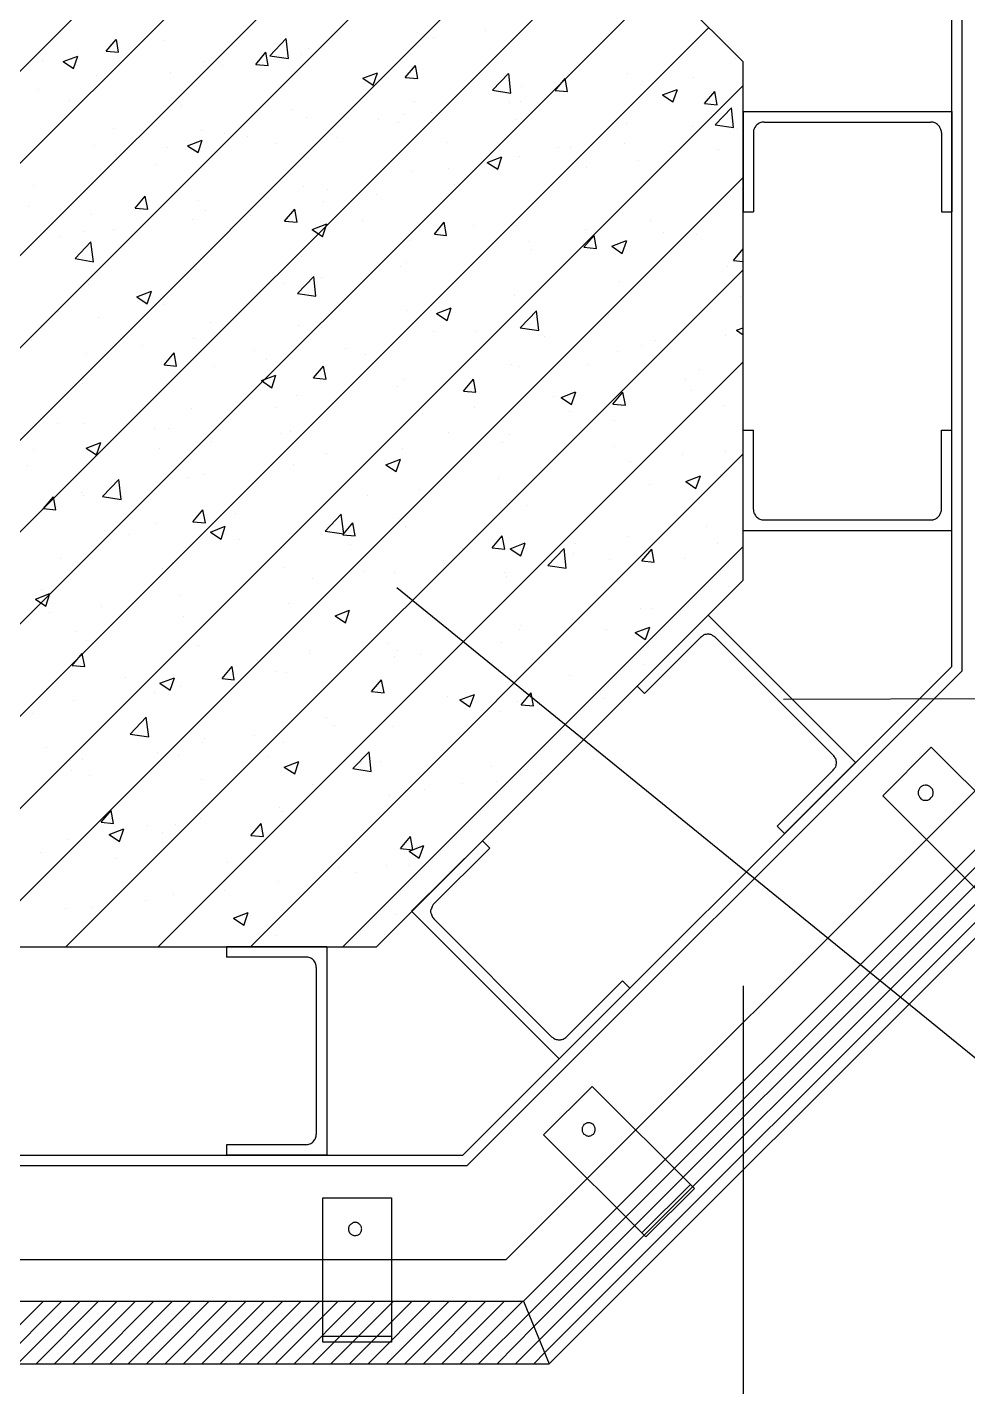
# Model space of a CAD drawing. Header units: metres. Extents: x 0 to 420, y 0 to 297.
# Drawn here: x 219.28 to 246.33, y 219.86 to 258.98 of the extents above; entities that cross this region are included whole.
import ezdxf

# ---------------------------------------------------------------- set-up
doc = ezdxf.new("R2010")
doc.units = ezdxf.units.M

msp = doc.modelspace()

# ---------------------------------------------------------------- linework, layer by layer
for p, q in [((239.87, 257.98), (229.32, 268.52)), ((204.14, 242.79), (229.6, 268.25)), ((205.47, 241.47), (230.93, 266.92)), ((206.8, 240.14), (232.25, 265.6)), ((208.12, 238.81), (233.58, 264.27)), ((209.45, 237.49), (234.9, 262.94)), ((210.77, 236.16), (236.23, 261.62)), ((246.17, 240.46), (246.17, 260.59)), ((212.1, 234.84), (237.55, 260.29)), ((245.87, 240.58), (245.87, 260.47)), ((213.42, 233.51), (238.88, 258.97)), ((221.55, 258.29), (221.83, 258.63)), ((221.9, 258.26), (221.84, 258.63)), ((226.25, 258.16), (226.72, 258.65)), ((226.79, 258.08), (226.72, 258.65)), ((230.5, 258.83), (230.5, 258.83)), ((230.96, 258.69), (230.96, 258.69)), ((232.47, 258.89), (232.47, 258.89)), ((221.55, 258.29), (221.9, 258.26)), ((223.21, 258.61), (223.21, 258.61)), ((225.85, 257.91), (226.14, 258.26)), ((226.21, 257.88), (226.14, 258.26)), ((227.38, 258.38), (227.38, 258.38)), ((219.71, 258.01), (219.71, 258.01)), ((220.31, 257.99), (220.73, 258.15)), ((220.31, 257.99), (220.61, 257.79)), ((220.61, 257.79), (220.73, 258.15)), ((224.35, 258), (224.35, 258)), ((224.9, 257.89), (224.9, 257.89)), ((225.85, 257.91), (226.21, 257.88)), ((226.25, 258.16), (226.79, 258.08)), ((227.17, 258.19), (227.17, 258.19)), ((230.15, 257.53), (230.44, 257.88)), ((230.51, 257.5), (230.44, 257.88)), ((239.65, 258.09), (239.65, 258.09)), ((239.87, 243.07), (239.87, 257.98)), ((221.27, 257.58), (221.27, 257.58)), ((223.4, 257.69), (223.4, 257.69)), ((228.93, 257.51), (229.35, 257.67)), ((228.93, 257.51), (229.23, 257.31)), ((229.23, 257.31), (229.35, 257.67)), ((230.15, 257.53), (230.51, 257.5)), ((232.66, 257.17), (233.12, 257.65)), ((233.19, 257.08), (233.13, 257.65)), ((234.46, 257.16), (234.75, 257.5)), ((234.82, 257.13), (234.75, 257.5)), ((236.54, 257.64), (236.54, 257.64)), ((238.45, 257.52), (238.45, 257.52)), ((215.09, 232.52), (239.87, 257.3)), ((219.61, 257.2), (219.61, 257.2)), ((232.66, 257.17), (233.19, 257.08)), ((233.5, 257.26), (233.5, 257.26)), ((234.46, 257.16), (234.82, 257.13)), ((236.95, 257.32), (236.95, 257.32)), ((236.96, 257.43), (236.96, 257.43)), ((237.55, 257.03), (237.97, 257.19)), ((237.85, 256.82), (237.98, 257.19)), ((238.76, 256.78), (239.05, 257.13)), ((239.12, 256.75), (239.05, 257.13)), ((220.5, 256.88), (220.5, 256.88)), ((223.7, 256.74), (223.7, 256.74)), ((230.42, 256.83), (230.42, 256.83)), ((233.16, 256.82), (233.16, 256.82)), ((233.46, 256.83), (233.46, 256.83)), ((237.55, 257.03), (237.85, 256.83)), ((238.76, 256.78), (239.12, 256.75)), ((239.06, 256.17), (239.53, 256.66)), ((239.59, 256.09), (239.53, 256.66)), ((226.9, 256.6), (226.9, 256.6)), ((227.31, 256.38), (227.31, 256.38)), ((229.39, 256.32), (229.39, 256.32)), ((230.11, 256.47), (230.11, 256.47)), ((230.89, 256.52), (230.89, 256.52)), ((233.31, 256.33), (233.31, 256.33)), ((239.87, 256.55), (245.87, 256.55)), ((239.87, 256.55), (239.87, 253.67)), ((245.87, 256.55), (245.87, 253.67)), ((221.76, 256.07), (221.76, 256.07)), ((224.28, 256), (224.28, 256)), ((224.96, 255.93), (224.96, 255.93)), ((229.96, 256.23), (229.96, 256.23)), ((236.51, 256.2), (236.51, 256.2)), ((238.4, 256.12), (238.4, 256.12)), ((239.06, 256.17), (239.59, 256.09)), ((239.58, 256.09), (239.58, 256.09)), ((239.71, 256.06), (239.71, 256.06)), ((240.17, 255.95), (240.17, 253.67)), ((240.47, 256.25), (245.27, 256.25)), ((245.57, 255.95), (245.57, 253.67)), ((221.2, 255.58), (221.2, 255.58)), ((223.32, 255.53), (223.32, 255.53)), ((223.89, 255.57), (224.31, 255.73)), ((223.89, 255.57), (224.19, 255.37)), ((224.19, 255.37), (224.31, 255.73)), ((225.6, 255.83), (225.6, 255.83)), ((226.46, 255.63), (226.46, 255.63)), ((228.17, 255.8), (228.17, 255.8)), ((231.37, 255.66), (231.37, 255.66)), ((234.57, 255.53), (234.57, 255.53)), ((234.9, 255.51), (234.9, 255.51)), ((236.46, 255.64), (236.46, 255.64)), ((221.82, 255.33), (221.82, 255.33)), ((232.51, 255.09), (232.93, 255.25)), ((232.51, 255.09), (232.81, 254.89)), ((232.81, 254.89), (232.93, 255.25)), ((233.43, 255.26), (233.43, 255.26)), ((236.87, 255.15), (236.87, 255.15)), ((237.78, 255.39), (237.78, 255.39)), ((239.15, 255.45), (239.15, 255.45)), ((222.96, 255.03), (222.96, 255.03)), ((230.35, 254.84), (230.35, 254.84)), ((231.4, 254.91), (231.4, 254.91)), ((235.37, 254.95), (235.37, 254.95)), ((217.74, 232.52), (239.87, 254.65)), ((219.46, 254.43), (219.46, 254.43)), ((227.23, 254.39), (227.23, 254.39)), ((227.9, 254.31), (227.9, 254.31)), ((231.58, 254.45), (231.58, 254.45)), ((222.38, 253.77), (222.67, 254.12)), ((222.74, 253.74), (222.67, 254.12)), ((224.2, 254), (224.2, 254)), ((227.81, 253.96), (227.81, 253.96)), ((229.31, 254.16), (229.31, 254.16)), ((239.51, 254.1), (239.51, 254.1)), ((219.3, 253.83), (219.3, 253.83)), ((221.12, 253.58), (221.12, 253.58)), ((222.38, 253.77), (222.74, 253.74)), ((222.51, 253.69), (222.51, 253.69)), ((224.4, 253.71), (224.4, 253.71)), ((225.71, 253.56), (225.71, 253.56)), ((226.68, 253.4), (226.97, 253.74)), ((227.04, 253.37), (226.97, 253.74)), ((236.39, 253.65), (236.39, 253.65)), ((239.87, 253.67), (240.17, 253.67)), ((245.57, 253.67), (245.87, 253.67)), ((221.75, 253.16), (221.75, 253.16)), ((224.02, 253.46), (224.02, 253.46)), ((226.68, 253.4), (227.04, 253.37)), ((227.47, 253.16), (227.89, 253.32)), ((227.47, 253.16), (227.77, 252.96)), ((227.77, 252.95), (227.89, 253.32)), ((228.91, 253.42), (228.91, 253.42)), ((230.99, 253.02), (231.27, 253.37)), ((231.34, 252.99), (231.27, 253.37)), ((232.11, 253.28), (232.11, 253.28)), ((233.36, 253.26), (233.36, 253.26)), ((235.32, 253.15), (235.32, 253.15)), ((237.19, 253.41), (237.19, 253.41)), ((220.24, 252.96), (220.24, 252.96)), ((220.65, 252.32), (221.11, 252.8)), ((220.9, 253.11), (220.9, 253.11)), ((221.18, 252.23), (221.11, 252.8)), ((230.28, 252.84), (230.28, 252.84)), ((230.99, 253.02), (231.34, 252.99)), ((233.69, 252.81), (233.69, 252.81)), ((235.29, 252.65), (235.58, 252.99)), ((235.29, 252.78), (235.29, 252.78)), ((235.65, 252.61), (235.58, 252.99)), ((236.09, 252.68), (236.51, 252.84)), ((236.39, 252.47), (236.52, 252.84)), ((237.57, 253.08), (237.57, 253.08)), ((238.52, 253.01), (238.52, 253.01)), ((227.16, 252.39), (227.16, 252.39)), ((233.79, 252.59), (233.79, 252.59)), ((235.29, 252.65), (235.65, 252.61)), ((236.09, 252.68), (236.39, 252.47)), ((239.59, 252.27), (239.87, 252.6)), ((220.39, 232.52), (239.87, 252)), ((220.65, 252.32), (221.18, 252.23)), ((224.13, 252.01), (224.13, 252.01)), ((230, 252.09), (230, 252.09)), ((230.19, 252.21), (230.19, 252.21)), ((239.43, 252.1), (239.43, 252.1)), ((239.59, 252.27), (239.87, 252.24)), ((221.05, 251.58), (221.05, 251.58)), ((226.23, 251.59), (226.23, 251.59)), ((226.69, 251.61), (226.69, 251.61)), ((227.05, 251.32), (227.52, 251.81)), ((227.58, 251.24), (227.52, 251.81)), ((227.73, 251.79), (227.73, 251.79)), ((236.32, 251.65), (236.32, 251.65)), ((222.43, 251.22), (222.85, 251.38)), ((222.43, 251.22), (222.73, 251.02)), ((222.73, 251.02), (222.85, 251.38)), ((227.05, 251.32), (227.58, 251.24)), ((233.29, 251.26), (233.29, 251.26)), ((239.78, 251.22), (239.78, 251.22)), ((220.17, 250.79), (220.17, 250.79)), ((222.44, 251.09), (222.44, 251.09)), ((223.19, 251.01), (223.19, 251.01)), ((230.2, 250.84), (230.2, 250.84)), ((231.05, 250.74), (231.47, 250.9)), ((231.35, 250.54), (231.47, 250.9)), ((233.45, 250.33), (233.92, 250.82)), ((233.99, 250.25), (233.92, 250.82)), ((219.69, 250.41), (219.69, 250.41)), ((221.34, 250.62), (221.34, 250.62)), ((224.54, 250.49), (224.54, 250.49)), ((231.05, 250.74), (231.35, 250.54)), ((233.72, 250.42), (233.72, 250.42)), ((235.99, 250.72), (235.99, 250.72)), ((224.06, 250.01), (224.06, 250.01)), ((227.09, 250.39), (227.09, 250.39)), ((227.74, 250.35), (227.74, 250.35)), ((230.95, 250.22), (230.95, 250.22)), ((232.21, 250.22), (232.21, 250.22)), ((233.45, 250.33), (233.99, 250.25)), ((234.15, 250.08), (234.15, 250.08)), ((239.36, 250.1), (239.36, 250.1)), ((239.68, 250.26), (239.87, 250.33)), ((239.68, 250.26), (239.87, 250.13)), ((219.4, 249.95), (219.4, 249.95)), ((222.6, 249.82), (222.6, 249.82)), ((225.81, 249.68), (225.81, 249.68)), ((228.42, 249.72), (228.42, 249.72)), ((236.24, 249.65), (236.24, 249.65)), ((236.94, 249.83), (236.94, 249.83)), ((237.35, 249.95), (237.35, 249.95)), ((220.98, 249.59), (220.98, 249.59)), ((223.04, 232.52), (239.87, 249.35)), ((223.21, 249.26), (223.5, 249.61)), ((223.21, 249.26), (223.57, 249.23)), ((223.57, 249.23), (223.5, 249.61)), ((226.15, 249.42), (226.15, 249.42)), ((227.51, 248.89), (227.8, 249.23)), ((227.87, 248.85), (227.8, 249.23)), ((229.01, 249.55), (229.01, 249.55)), ((232.21, 249.41), (232.21, 249.41)), ((233.21, 249.27), (233.21, 249.27)), ((233.44, 249.23), (233.44, 249.23)), ((235.41, 249.28), (235.41, 249.28)), ((239.86, 249.34), (239.87, 249.35)), ((239.86, 249.34), (239.87, 249.33)), ((224.65, 249.22), (224.65, 249.22)), ((226.01, 248.81), (226.43, 248.97)), ((226.31, 248.6), (226.43, 248.97)), ((227.51, 248.89), (227.87, 248.85)), ((230.13, 248.84), (230.13, 248.84)), ((231.82, 248.51), (232.11, 248.85)), ((232.18, 248.48), (232.11, 248.85)), ((238.2, 248.85), (238.2, 248.85)), ((238.62, 249.14), (238.62, 249.14)), ((239.7, 249.05), (239.7, 249.05)), ((220.86, 248.73), (220.86, 248.73)), ((226.01, 248.81), (226.31, 248.6)), ((229.94, 248.63), (229.94, 248.63)), ((231.82, 248.51), (232.18, 248.48)), ((234.63, 248.32), (235.05, 248.49)), ((234.93, 248.12), (235.06, 248.49)), ((236.12, 248.13), (236.41, 248.48)), ((236.48, 248.1), (236.41, 248.48)), ((238.38, 248.52), (238.38, 248.52)), ((227.02, 248.39), (227.02, 248.39)), ((232.14, 248.05), (232.14, 248.05)), ((234.41, 248.35), (234.41, 248.35)), ((234.63, 248.32), (234.93, 248.12)), ((236.12, 248.13), (236.48, 248.1)), ((239.29, 248.1), (239.29, 248.1)), ((223.99, 248.01), (223.99, 248.01)), ((226.45, 248.03), (226.45, 248.03)), ((230.64, 247.85), (230.64, 247.85)), ((234.88, 247.92), (234.88, 247.92)), ((220.14, 247.57), (220.14, 247.57)), ((220.9, 247.59), (220.9, 247.59)), ((222.95, 247.43), (222.95, 247.43)), ((223.35, 247.44), (223.35, 247.44)), ((226.55, 247.3), (226.55, 247.3)), ((226.85, 247.36), (226.85, 247.36)), ((231.38, 247.32), (231.38, 247.32)), ((233.14, 247.27), (233.14, 247.27)), ((236.17, 247.65), (236.17, 247.65)), ((239.87, 247.38), (240.17, 247.38)), ((239.87, 244.5), (239.87, 247.38)), ((240.17, 245.1), (240.17, 247.38)), ((245.57, 247.38), (245.87, 247.38)), ((245.57, 245.1), (245.57, 247.38)), ((245.87, 244.5), (245.87, 247.38)), ((220.97, 246.87), (221.39, 247.03)), ((221.27, 246.67), (221.39, 247.03)), ((224.57, 247.06), (224.57, 247.06)), ((229.75, 247.17), (229.75, 247.17)), ((232.96, 247.03), (232.96, 247.03)), ((236.16, 246.9), (236.16, 246.9)), ((219.45, 246.83), (219.45, 246.83)), ((220.97, 246.87), (221.27, 246.67)), ((223.07, 246.86), (223.07, 246.86)), ((225.7, 232.52), (239.87, 246.7)), ((227.88, 246.72), (227.88, 246.72)), ((229.59, 246.39), (230.01, 246.55)), ((229.89, 246.19), (230.01, 246.55)), ((230.06, 246.85), (230.06, 246.85)), ((238.12, 246.68), (238.12, 246.68)), ((239.36, 246.76), (239.36, 246.76)), ((219.28, 246.36), (219.28, 246.36)), ((224.38, 246.12), (224.38, 246.12)), ((226.94, 246.4), (226.94, 246.4)), ((229.59, 246.39), (229.89, 246.19)), ((236.62, 246.48), (236.62, 246.48)), ((239.21, 246.11), (239.21, 246.11)), ((221.44, 245.48), (221.91, 245.96)), ((221.98, 245.39), (221.91, 245.96)), ((223.91, 246.01), (223.91, 246.01)), ((232.83, 245.98), (232.83, 245.98)), ((237.17, 245.82), (237.17, 245.82)), ((238.22, 245.91), (238.64, 246.07)), ((238.22, 245.91), (238.51, 245.71)), ((238.51, 245.71), (238.64, 246.07)), ((219.74, 245.13), (220.03, 245.47)), ((220.1, 245.09), (220.03, 245.47)), ((220.83, 245.59), (220.83, 245.59)), ((220.88, 245.51), (220.88, 245.51)), ((221.44, 245.48), (221.98, 245.39)), ((229.06, 245.49), (229.06, 245.49)), ((230.56, 245.69), (230.56, 245.69)), ((236.1, 245.66), (236.1, 245.66)), ((219.74, 245.13), (220.1, 245.09)), ((224.04, 244.75), (224.33, 245.09)), ((224.4, 244.72), (224.33, 245.09)), ((225.27, 244.99), (225.27, 244.99)), ((227.85, 244.48), (228.31, 244.97)), ((228.38, 244.4), (228.31, 244.97)), ((233.07, 245.27), (233.07, 245.27)), ((233.67, 245.22), (233.67, 245.22)), ((223, 244.69), (223, 244.69)), ((224.04, 244.75), (224.4, 244.72)), ((224.55, 244.45), (224.97, 244.62)), ((224.85, 244.25), (224.97, 244.62)), ((228.35, 244.37), (228.64, 244.72)), ((228.71, 244.34), (228.64, 244.72)), ((229.99, 244.85), (229.99, 244.85)), ((230.17, 244.62), (230.17, 244.62)), ((238.82, 244.61), (238.82, 244.61)), ((240.47, 244.8), (245.27, 244.8)), ((221.49, 244.49), (221.49, 244.49)), ((222.18, 244.37), (222.18, 244.37)), ((224.55, 244.45), (224.85, 244.25)), ((225.38, 244.24), (225.38, 244.24)), ((226.87, 244.4), (226.87, 244.4)), ((227.85, 244.48), (228.38, 244.4)), ((228.35, 244.37), (228.71, 244.34)), ((232.65, 244), (232.94, 244.34)), ((233.01, 243.96), (232.94, 244.34)), ((233.17, 243.97), (233.6, 244.14)), ((236.54, 244.31), (236.54, 244.31)), ((239.87, 244.5), (245.87, 244.5)), ((223.84, 244.02), (223.84, 244.02)), ((226.68, 244.02), (226.68, 244.02)), ((228.35, 232.52), (239.87, 244.04)), ((228.58, 244.1), (228.58, 244.1)), ((231.79, 243.97), (231.79, 243.97)), ((232.65, 244), (233.01, 243.96)), ((233.17, 243.97), (233.47, 243.77)), ((233.47, 243.77), (233.6, 244.13)), ((234.25, 243.49), (234.72, 243.98)), ((234.78, 243.41), (234.72, 243.98)), ((234.99, 243.83), (234.99, 243.83)), ((235.04, 244.12), (235.04, 244.12)), ((236.95, 243.62), (237.24, 243.96)), ((237.31, 243.59), (237.24, 243.96)), ((239.14, 244.11), (239.14, 244.11)), ((220.24, 243.7), (220.24, 243.7)), ((220.76, 243.59), (220.76, 243.59)), ((223.18, 243.41), (223.18, 243.41)), ((223.44, 243.57), (223.44, 243.57)), ((226.65, 243.43), (226.65, 243.43)), ((231.25, 243.62), (231.25, 243.62)), ((234.25, 243.49), (234.78, 243.41)), ((236.02, 243.66), (236.02, 243.66)), ((236.95, 243.62), (237.31, 243.59)), ((238.19, 243.7), (238.19, 243.7)), ((227.48, 243.12), (227.48, 243.12)), ((228.98, 243.32), (228.98, 243.32)), ((229.32, 232.52), (239.87, 243.07)), ((229.85, 243.3), (229.85, 243.3)), ((232.99, 243.28), (232.99, 243.28)), ((233.05, 243.16), (233.05, 243.16)), ((236.26, 243.03), (236.26, 243.03)), ((219.51, 242.52), (219.93, 242.68)), ((219.68, 242.81), (219.68, 242.81)), ((219.81, 242.32), (219.93, 242.68)), ((223.69, 242.62), (223.69, 242.62)), ((247.37, 228.64), (229.91, 242.85)), ((229.91, 242.85), (229.91, 242.85)), ((239.46, 242.89), (239.46, 242.89)), ((219.51, 242.52), (219.81, 242.32)), ((221.42, 242.32), (221.42, 242.32)), ((226.8, 242.4), (226.8, 242.4)), ((228.13, 242.04), (228.55, 242.2)), ((228.43, 241.84), (228.55, 242.2)), ((236.93, 242.24), (236.93, 242.24)), ((237.24, 242.25), (237.24, 242.25)), ((219.91, 242.13), (219.91, 242.13)), ((223.77, 242.02), (223.77, 242.02)), ((228.13, 242.04), (228.43, 241.84)), ((234.97, 241.95), (234.97, 241.95)), ((238.86, 242.06), (236.82, 240.02)), ((238.86, 242.06), (243.1, 237.82)), ((220.69, 241.6), (220.69, 241.6)), ((233.43, 241.64), (233.43, 241.64)), ((233.46, 241.75), (233.46, 241.75)), ((235.95, 241.66), (235.95, 241.66)), ((236.76, 241.56), (237.18, 241.72)), ((236.76, 241.56), (237.05, 241.36)), ((238.64, 241.42), (237.03, 239.81)), ((237.06, 241.36), (237.18, 241.72)), ((239.07, 241.42), (242.46, 238.03)), ((220.98, 241.32), (220.98, 241.32)), ((224.19, 241.19), (224.19, 241.19)), ((227.39, 241.05), (227.39, 241.05)), ((229.67, 241.25), (229.67, 241.25)), ((229.93, 241.04), (229.93, 241.04)), ((232.92, 241.28), (232.92, 241.28)), ((220.57, 240.61), (220.86, 240.96)), ((220.93, 240.58), (220.86, 240.96)), ((225.9, 240.75), (225.9, 240.75)), ((227.4, 240.95), (227.4, 240.95)), ((229.84, 240.86), (229.84, 240.86)), ((230.59, 240.92), (230.59, 240.92)), ((233.8, 240.78), (233.8, 240.78)), ((237, 240.65), (237, 240.65)), ((220.57, 240.61), (220.93, 240.58)), ((222.11, 240.26), (222.11, 240.26)), ((223.09, 240.1), (223.51, 240.26)), ((223.39, 239.9), (223.51, 240.26)), ((224.88, 240.24), (225.17, 240.58)), ((224.88, 240.24), (225.23, 240.2)), ((225.23, 240.2), (225.17, 240.58)), ((226.43, 240.44), (226.43, 240.44)), ((226.72, 240.41), (226.72, 240.41)), ((231.81, 226.52), (245.87, 240.58)), ((231.93, 226.22), (246.17, 240.46)), ((234.86, 240.32), (234.86, 240.32)), ((219.84, 239.96), (219.84, 239.96)), ((223.09, 240.1), (223.39, 239.9)), ((223.69, 240.02), (223.69, 240.02)), ((229.18, 239.86), (229.47, 240.2)), ((229.18, 239.86), (229.54, 239.83)), ((229.54, 239.83), (229.47, 240.2)), ((235.66, 239.88), (235.66, 239.88)), ((236.82, 240.02), (237.03, 239.81)), ((220.61, 239.6), (220.61, 239.6)), ((222.93, 239.83), (222.93, 239.83)), ((231.36, 239.72), (231.36, 239.72)), ((231.72, 239.62), (232.14, 239.78)), ((231.72, 239.62), (232.01, 239.42)), ((232.01, 239.42), (232.14, 239.78)), ((233.39, 239.58), (233.39, 239.58)), ((233.48, 239.48), (233.77, 239.83)), ((233.48, 239.48), (233.84, 239.45)), ((233.84, 239.45), (233.77, 239.83)), ((235.88, 239.66), (235.88, 239.66)), ((241.03, 239.64), (266.88, 239.73)), ((219.43, 239.23), (219.43, 239.23)), ((222.24, 238.64), (222.7, 239.13)), ((222.77, 238.56), (222.7, 239.13)), ((227.87, 239.12), (227.87, 239.12)), ((231.89, 239.38), (231.89, 239.38)), ((232.85, 239.28), (232.85, 239.28)), ((233.05, 223.52), (248.87, 239.34)), ((228.1, 238.89), (228.1, 238.89)), ((229.77, 238.86), (229.77, 238.86)), ((233.55, 222.32), (250.07, 238.84)), ((233.7, 221.96), (250.43, 238.69)), ((222.24, 238.64), (222.77, 238.56)), ((224.32, 238.39), (224.32, 238.39)), ((224.37, 238.52), (224.37, 238.52)), ((225.82, 238.59), (225.82, 238.59)), ((226.65, 238.41), (226.65, 238.41)), ((233.85, 221.59), (250.8, 238.54)), ((234.01, 221.21), (251.18, 238.38)), ((219.82, 238.26), (219.82, 238.26)), ((220.53, 237.89), (220.53, 237.89)), ((220.87, 237.92), (220.87, 237.92)), ((223.02, 238.12), (223.02, 238.12)), ((223.62, 238.02), (223.62, 238.02)), ((226.22, 237.99), (226.22, 237.99)), ((228.64, 237.65), (229.11, 238.13)), ((229.17, 237.56), (229.11, 238.13)), ((234.16, 220.84), (251.55, 238.23)), ((234.29, 220.52), (251.87, 238.1)), ((243.89, 236.86), (245.28, 238.26)), ((245.28, 238.26), (248.22, 235.32)), ((220.54, 237.6), (220.54, 237.6)), ((226.67, 237.69), (227.09, 237.85)), ((226.67, 237.69), (226.97, 237.49)), ((226.97, 237.49), (227.09, 237.85)), ((228.64, 237.65), (229.17, 237.56)), ((229.43, 237.85), (229.43, 237.85)), ((232.63, 237.72), (232.63, 237.72)), ((233.66, 237.62), (233.66, 237.62)), ((234.08, 237.51), (234.08, 237.51)), ((242.46, 237.6), (240.85, 235.99)), ((243.1, 237.82), (241.06, 235.78)), ((221.08, 237.45), (221.08, 237.45)), ((224.28, 237.32), (224.28, 237.32)), ((227.49, 237.18), (227.49, 237.18)), ((231.81, 237.22), (231.81, 237.22)), ((232.77, 237.28), (232.77, 237.28)), ((229.69, 236.86), (229.69, 236.86)), ((230.16, 237.02), (230.16, 237.02)), ((230.31, 237.02), (230.31, 237.02)), ((230.69, 237.05), (230.69, 237.05)), ((246.83, 233.92), (243.89, 236.86)), ((221.4, 236.1), (221.69, 236.44)), ((221.76, 236.07), (221.69, 236.44)), ((226.52, 236.52), (226.52, 236.52)), ((226.58, 236.41), (226.58, 236.41)), ((226.66, 236.42), (226.66, 236.42)), ((221.4, 236.1), (221.76, 236.07)), ((222.74, 236.02), (222.74, 236.02)), ((223.55, 236.03), (223.55, 236.03)), ((224.25, 236.22), (224.25, 236.22)), ((225.71, 235.72), (226, 236.07)), ((226.07, 235.69), (226, 236.07)), ((240.85, 235.99), (241.06, 235.78)), ((220.47, 235.6), (220.47, 235.6)), ((221.63, 235.75), (222.05, 235.91)), ((221.63, 235.75), (221.93, 235.55)), ((221.93, 235.55), (222.05, 235.91)), ((223.16, 235.82), (223.16, 235.82)), ((225.71, 235.72), (226.07, 235.69)), ((230.01, 235.35), (230.3, 235.69)), ((230.37, 235.31), (230.3, 235.69)), ((230.33, 233.54), (232.37, 235.57)), ((232.37, 235.57), (232.58, 235.36)), ((219.66, 235.22), (219.66, 235.22)), ((230.01, 235.35), (230.37, 235.31)), ((230.26, 235.27), (230.68, 235.43)), ((230.26, 235.27), (230.55, 235.07)), ((230.55, 235.07), (230.68, 235.43)), ((230.97, 233.75), (232.58, 235.36)), ((221.83, 235.07), (221.83, 235.07)), ((225.03, 234.94), (225.03, 234.94)), ((228.23, 234.8), (228.23, 234.8)), ((229.62, 234.86), (229.62, 234.86)), ((230.23, 234.85), (230.23, 234.85)), ((226.5, 234.41), (226.5, 234.41)), ((228.73, 234.65), (228.73, 234.65)), ((231.43, 234.67), (231.43, 234.67)), ((223.47, 234.03), (223.47, 234.03)), ((224.94, 234.15), (224.94, 234.15)), ((220.39, 233.61), (220.39, 233.61)), ((221.16, 233.66), (221.16, 233.66)), ((222.67, 233.85), (222.67, 233.85)), ((225.21, 233.34), (225.63, 233.5)), ((225.21, 233.34), (225.51, 233.14)), ((225.51, 233.13), (225.63, 233.5)), ((229.91, 233.44), (229.91, 233.44)), ((230.33, 233.54), (234.58, 229.29)), ((230.97, 233.32), (234.36, 229.93)), ((226.41, 232.84), (226.41, 232.84)), ((229.55, 232.87), (229.55, 232.87)), ((214.41, 232.52), (229.32, 232.52)), ((225.01, 232.52), (225.01, 232.22)), ((227.89, 232.52), (225.01, 232.52)), ((227.89, 232.52), (227.89, 226.52)), ((227.29, 232.22), (225.01, 232.22)), ((227.59, 231.92), (227.59, 227.12)), ((234.58, 229.29), (236.61, 231.33)), ((234.79, 229.93), (236.4, 231.54)), ((236.4, 231.54), (236.61, 231.33)), ((239.87, 231.39), (239.87, 195.09)), ((235.53, 228.5), (234.13, 227.11)), ((238.47, 225.56), (235.53, 228.5)), ((234.13, 227.11), (237.07, 224.17)), ((225.01, 226.82), (225.01, 226.52)), ((227.29, 226.82), (225.01, 226.82)), ((211.8, 226.22), (231.93, 226.22)), ((211.93, 226.52), (231.81, 226.52)), ((227.89, 226.52), (225.01, 226.52)), ((236.95, 224.29), (238.35, 225.68)), ((237.07, 224.17), (238.47, 225.56)), ((227.78, 221.14), (227.78, 225.29)), ((227.78, 225.29), (229.75, 225.29)), ((229.75, 225.29), (229.75, 221.14)), ((210.68, 223.52), (233.05, 223.52)), ((210.19, 222.32), (233.55, 222.32)), ((217.94, 220.52), (219.74, 222.32)), ((218.47, 220.52), (220.27, 222.32)), ((219, 220.52), (220.8, 222.32)), ((219.53, 220.52), (221.33, 222.32)), ((220.06, 220.52), (221.86, 222.32)), ((220.59, 220.52), (222.39, 222.32)), ((221.12, 220.52), (222.92, 222.32)), ((221.65, 220.52), (223.45, 222.32)), ((222.18, 220.52), (223.98, 222.32)), ((222.71, 220.52), (224.51, 222.32)), ((223.24, 220.52), (225.04, 222.32)), ((223.77, 220.52), (225.57, 222.32)), ((224.3, 220.52), (226.1, 222.32)), ((224.83, 220.52), (226.63, 222.32)), ((225.36, 220.52), (227.16, 222.32)), ((225.89, 220.52), (227.69, 222.32)), ((226.42, 220.52), (228.22, 222.32)), ((226.95, 220.52), (228.75, 222.32)), ((227.48, 220.52), (229.28, 222.32)), ((228.01, 220.52), (229.81, 222.32)), ((228.55, 220.52), (230.35, 222.32)), ((229.08, 220.52), (230.88, 222.32)), ((229.61, 220.52), (231.41, 222.32)), ((230.14, 220.52), (231.94, 222.32)), ((230.67, 220.52), (232.47, 222.32)), ((231.2, 220.52), (233, 222.32)), ((231.73, 220.52), (233.53, 222.32)), ((233.55, 222.32), (234.29, 220.52)), ((232.26, 220.52), (233.7, 221.96)), ((232.79, 220.52), (233.85, 221.59)), ((229.75, 221.3), (227.78, 221.3)), ((229.75, 221.14), (227.78, 221.14)), ((233.32, 220.52), (234.01, 221.21)), ((233.85, 220.52), (234.16, 220.84)), ((209.44, 220.52), (234.29, 220.52))]:
    msp.add_line(p, q)
for points in [[(240.47, 256.25), (240.44, 256.25), (240.41, 256.25), (240.38, 256.24), (240.35, 256.23), (240.33, 256.22), (240.3, 256.2), (240.28, 256.18), (240.25, 256.16), (240.23, 256.14), (240.22, 256.12), (240.2, 256.09), (240.19, 256.07), (240.18, 256.04), (240.17, 256.01), (240.17, 255.98), (240.17, 255.95), (240.17, 255.95)], [(245.57, 255.95), (245.57, 255.98), (245.56, 256.01), (245.55, 256.04), (245.54, 256.07), (245.53, 256.09), (245.52, 256.12), (245.5, 256.14), (245.48, 256.16), (245.46, 256.18), (245.43, 256.2), (245.41, 256.22), (245.38, 256.23), (245.35, 256.24), (245.33, 256.25), (245.3, 256.25), (245.27, 256.25), (245.27, 256.25)], [(240.17, 245.1), (240.17, 245.07), (240.17, 245.04), (240.18, 245.01), (240.19, 244.98), (240.2, 244.96), (240.22, 244.93), (240.23, 244.91), (240.25, 244.89), (240.28, 244.87), (240.3, 244.85), (240.33, 244.83), (240.35, 244.82), (240.38, 244.81), (240.41, 244.8), (240.44, 244.8), (240.47, 244.8)], [(245.27, 244.8), (245.3, 244.8), (245.33, 244.8), (245.35, 244.81), (245.38, 244.82), (245.41, 244.83), (245.43, 244.85), (245.46, 244.87), (245.48, 244.89), (245.5, 244.91), (245.52, 244.93), (245.53, 244.96), (245.54, 244.98), (245.55, 245.01), (245.56, 245.04), (245.57, 245.07), (245.57, 245.1)], [(239.07, 241.42), (239.05, 241.44), (239.02, 241.46), (239, 241.47), (238.97, 241.49), (238.94, 241.5), (238.91, 241.5), (238.89, 241.51), (238.86, 241.51), (238.83, 241.51), (238.8, 241.5), (238.77, 241.5), (238.74, 241.49), (238.71, 241.47), (238.69, 241.46), (238.67, 241.44), (238.64, 241.42)], [(242.46, 237.6), (242.48, 237.63), (242.5, 237.65), (242.51, 237.67), (242.53, 237.7), (242.54, 237.73), (242.54, 237.76), (242.55, 237.79), (242.55, 237.82), (242.55, 237.84), (242.54, 237.87), (242.54, 237.9), (242.53, 237.93), (242.51, 237.96), (242.5, 237.98), (242.48, 238.01), (242.46, 238.03)], [(245.33, 236.95), (245.33, 236.97), (245.33, 236.99), (245.32, 237.01), (245.32, 237.03), (245.31, 237.05), (245.3, 237.07), (245.28, 237.09), (245.27, 237.1), (245.25, 237.12), (245.24, 237.13), (245.22, 237.14), (245.2, 237.15), (245.18, 237.16), (245.16, 237.16), (245.14, 237.17), (245.12, 237.17), (245.1, 237.17), (245.07, 237.16), (245.05, 237.16), (245.03, 237.15), (245.01, 237.14), (245, 237.13), (244.98, 237.12), (244.96, 237.1), (244.95, 237.09), (244.94, 237.07), (244.93, 237.05), (244.92, 237.03), (244.91, 237.01), (244.9, 236.99), (244.9, 236.97), (244.9, 236.95), (244.9, 236.93), (244.9, 236.91), (244.91, 236.89), (244.92, 236.87), (244.93, 236.85), (244.94, 236.83), (244.95, 236.81), (244.96, 236.8), (244.98, 236.78), (245, 236.77), (245.01, 236.76), (245.03, 236.75), (245.05, 236.74), (245.07, 236.74), (245.1, 236.74), (245.12, 236.74), (245.14, 236.74), (245.16, 236.74), (245.18, 236.74), (245.2, 236.75), (245.22, 236.76), (245.24, 236.77), (245.25, 236.78), (245.27, 236.8), (245.28, 236.81), (245.3, 236.83), (245.31, 236.85), (245.32, 236.87), (245.32, 236.89), (245.33, 236.91), (245.33, 236.93), (245.33, 236.95)], [(230.97, 233.75), (230.95, 233.73), (230.93, 233.7), (230.92, 233.68), (230.91, 233.65), (230.9, 233.62), (230.89, 233.59), (230.88, 233.57), (230.88, 233.54), (230.88, 233.51), (230.89, 233.48), (230.9, 233.45), (230.91, 233.42), (230.92, 233.39), (230.93, 233.37), (230.95, 233.35), (230.97, 233.32), (230.97, 233.32)], [(227.59, 231.92), (227.59, 231.95), (227.59, 231.98), (227.58, 232.01), (227.57, 232.04), (227.56, 232.07), (227.54, 232.09), (227.52, 232.12), (227.5, 232.14), (227.48, 232.16), (227.46, 232.17), (227.43, 232.19), (227.41, 232.2), (227.38, 232.21), (227.35, 232.22), (227.32, 232.22), (227.29, 232.22), (227.29, 232.22)], [(234.36, 229.93), (234.39, 229.91), (234.41, 229.89), (234.43, 229.88), (234.46, 229.86), (234.49, 229.85), (234.52, 229.85), (234.55, 229.84), (234.58, 229.84), (234.61, 229.84), (234.63, 229.85), (234.66, 229.85), (234.69, 229.86), (234.72, 229.88), (234.74, 229.89), (234.77, 229.91), (234.79, 229.93)], [(235.61, 227.26), (235.61, 227.28), (235.61, 227.3), (235.6, 227.32), (235.6, 227.33), (235.59, 227.35), (235.58, 227.37), (235.57, 227.38), (235.56, 227.4), (235.54, 227.41), (235.53, 227.42), (235.51, 227.43), (235.5, 227.44), (235.48, 227.44), (235.46, 227.45), (235.44, 227.45), (235.42, 227.45), (235.41, 227.45), (235.39, 227.45), (235.37, 227.44), (235.35, 227.44), (235.34, 227.43), (235.32, 227.42), (235.31, 227.41), (235.29, 227.4), (235.28, 227.38), (235.27, 227.37), (235.26, 227.35), (235.25, 227.33), (235.24, 227.32), (235.24, 227.3), (235.24, 227.28), (235.24, 227.26), (235.24, 227.24), (235.24, 227.23), (235.24, 227.21), (235.25, 227.19), (235.26, 227.17), (235.27, 227.16), (235.28, 227.14), (235.29, 227.13), (235.31, 227.12), (235.32, 227.11), (235.34, 227.1), (235.35, 227.09), (235.37, 227.08), (235.39, 227.08), (235.41, 227.07), (235.42, 227.07), (235.44, 227.07), (235.46, 227.08), (235.48, 227.08), (235.5, 227.09), (235.51, 227.1), (235.53, 227.11), (235.54, 227.12), (235.56, 227.13), (235.57, 227.14), (235.58, 227.16), (235.59, 227.17), (235.6, 227.19), (235.6, 227.21), (235.61, 227.23), (235.61, 227.24), (235.61, 227.26)], [(227.29, 226.82), (227.32, 226.83), (227.35, 226.83), (227.38, 226.84), (227.41, 226.85), (227.43, 226.86), (227.46, 226.88), (227.48, 226.89), (227.5, 226.91), (227.52, 226.93), (227.54, 226.96), (227.56, 226.98), (227.57, 227.01), (227.58, 227.04), (227.59, 227.07), (227.59, 227.1), (227.59, 227.12)], [(228.9, 224.4), (228.89, 224.42), (228.89, 224.43), (228.89, 224.45), (228.88, 224.47), (228.87, 224.49), (228.86, 224.5), (228.85, 224.52), (228.84, 224.53), (228.83, 224.54), (228.81, 224.55), (228.8, 224.56), (228.78, 224.57), (228.76, 224.58), (228.74, 224.58), (228.73, 224.58), (228.71, 224.59), (228.69, 224.58), (228.67, 224.58), (228.65, 224.58), (228.64, 224.57), (228.62, 224.56), (228.6, 224.55), (228.59, 224.54), (228.57, 224.53), (228.56, 224.52), (228.55, 224.5), (228.54, 224.49), (228.53, 224.47), (228.53, 224.45), (228.52, 224.43), (228.52, 224.42), (228.52, 224.4), (228.52, 224.38), (228.52, 224.36), (228.53, 224.34), (228.53, 224.33), (228.54, 224.31), (228.55, 224.29), (228.56, 224.28), (228.57, 224.26), (228.59, 224.25), (228.6, 224.24), (228.62, 224.23), (228.64, 224.22), (228.65, 224.22), (228.67, 224.21), (228.69, 224.21), (228.71, 224.21), (228.73, 224.21), (228.74, 224.21), (228.76, 224.22), (228.78, 224.22), (228.8, 224.23), (228.81, 224.24), (228.83, 224.25), (228.84, 224.26), (228.85, 224.28), (228.86, 224.29), (228.87, 224.31), (228.88, 224.33), (228.89, 224.34), (228.89, 224.36), (228.89, 224.38), (228.9, 224.4)]]:
    msp.add_lwpolyline(points)

doc.saveas('drawing.dxf')
